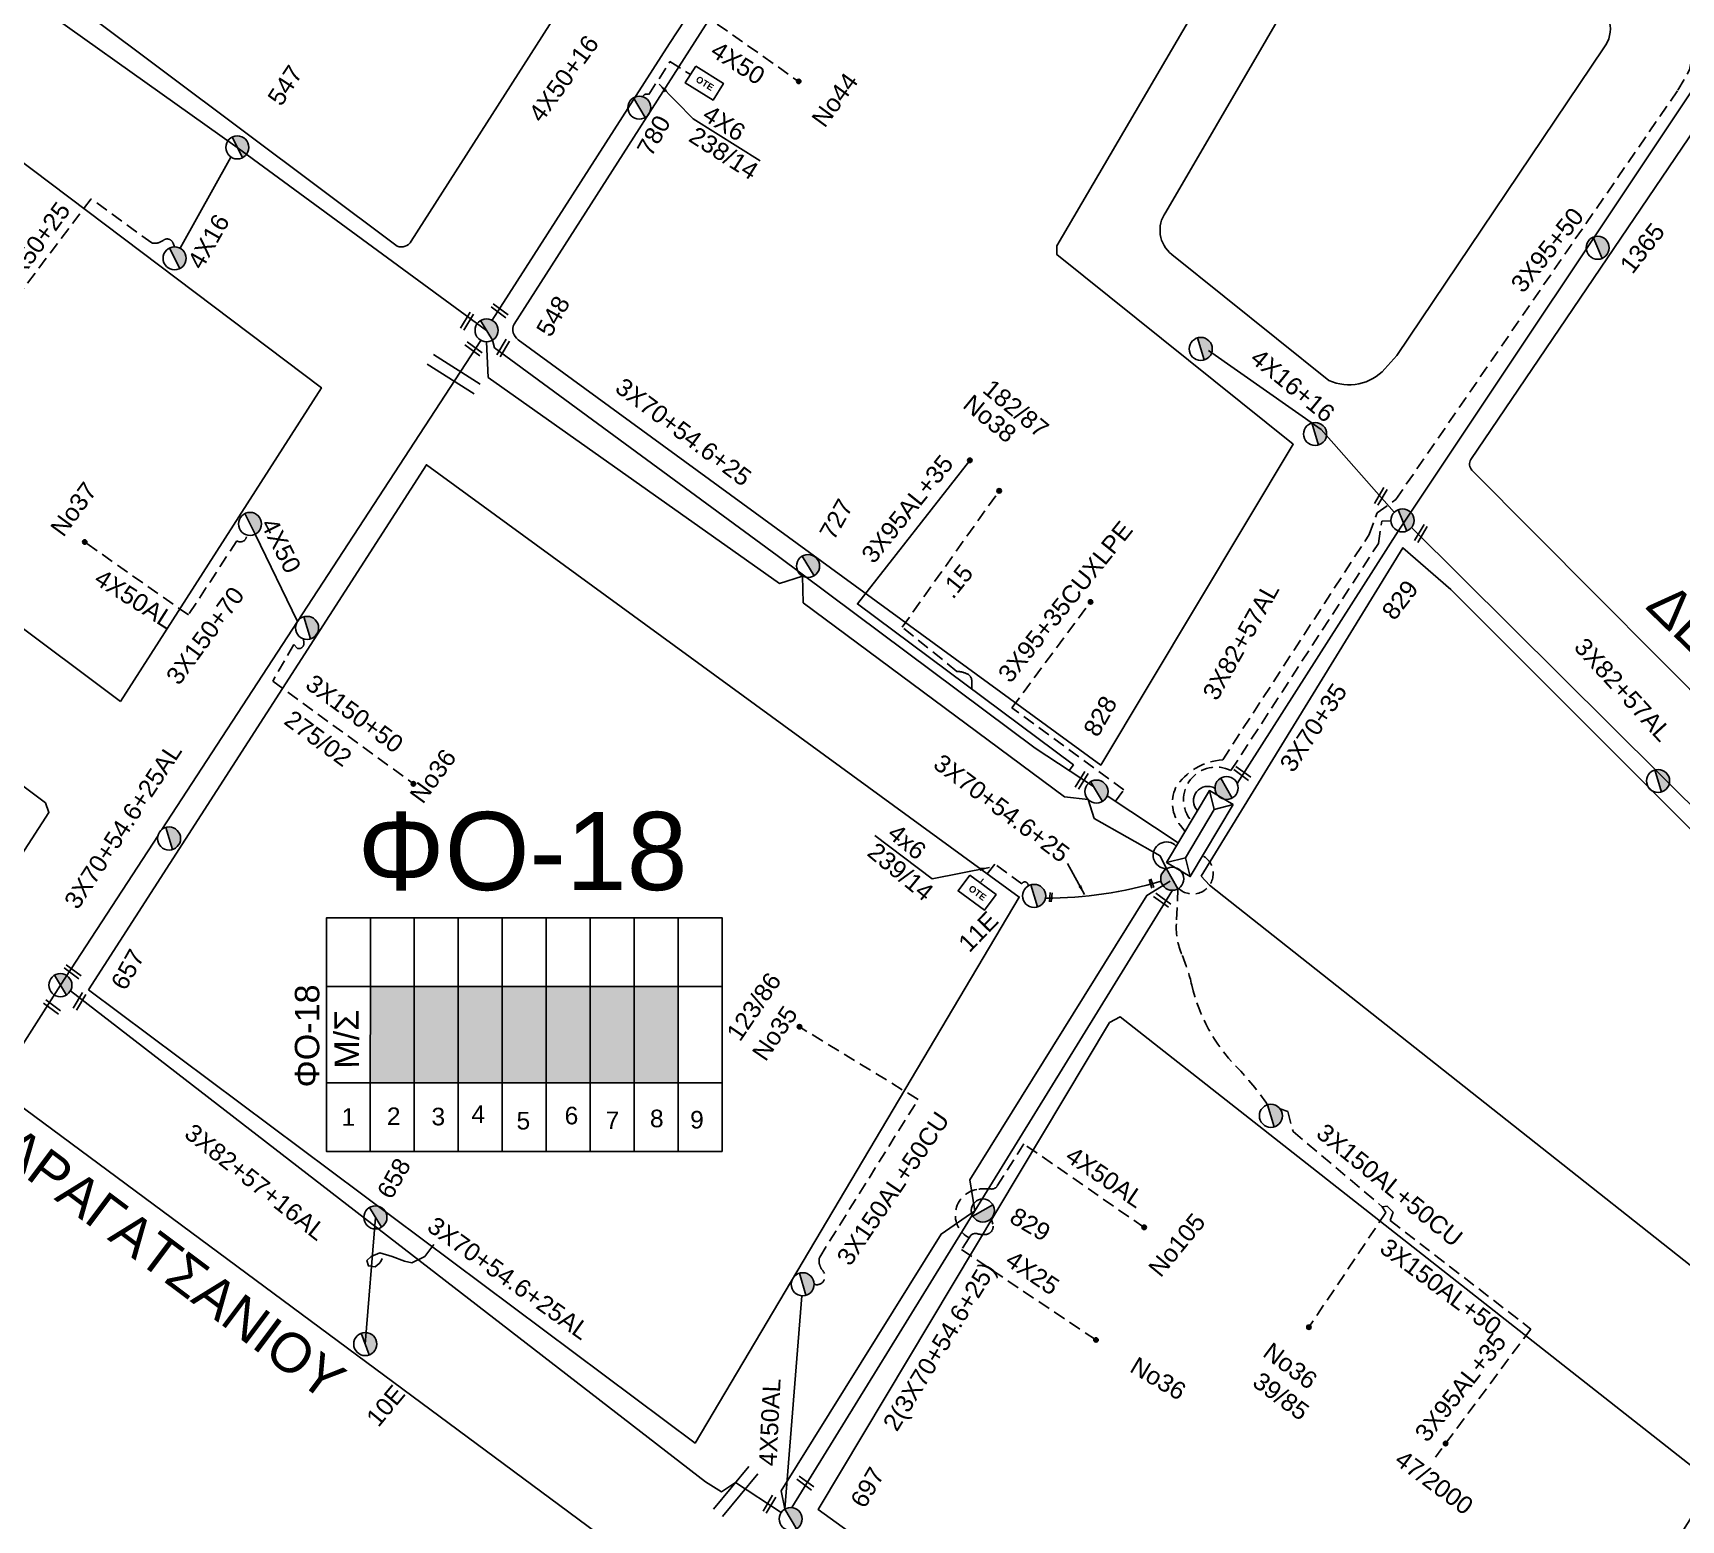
# Model space of a CAD drawing. Header units: millimetres. Extents: x 2999 to 5218, y 1863 to 2903.
# Drawn here: x 4372.3 to 4541, y 1966.3 to 2118.5 of the extents above; entities that cross this region are included whole.
import ezdxf
from ezdxf.enums import TextEntityAlignment as Align

# ---------------------------------------------------------------- set-up
doc = ezdxf.new("R2010")
doc.units = ezdxf.units.MM
doc.header["$LTSCALE"] = 0.5
doc.linetypes.add('DASHED', pattern=[19.05, 12.7, -6.35])
for name, color, linetype in [('Pillar OTE', 7, 'Continuous'), ('Άγνωστα', 7, 'Continuous'), ('Ασφαλειοκιβώτια Χ.Τ 9 αναχωρήσεων', 7, 'Continuous'), ('Γυμνά εναέρια ΧΤ (3Φ)   4x50AL', 7, 'Continuous'), ('Εναέρια παροχή ΧΤ 4x16', 7, 'SYN_LINE'), ('Επιγραφές - Σχήματα', 7, 'Continuous'), ('Καλώδια ΧΤ   3x150+70AL', 7, 'DASHED'), ('Καλώδια ΧΤ   3x150AL+50CU', 7, 'DASHED'), ('Καλώδια ΧΤ   3x95+35 CU', 7, 'DASHED'), ('Μηχανική τομή', 7, 'Continuous'), ('Στύλος ΦΜ', 7, 'Continuous'), ('Στύλος ΦΜ @ 1', 7, 'Continuous'), ('Συνδέσεις', 7, 'Continuous'), ('Συνεστραμμένα ΧΤ   3x70+54.6+25 AL', 7, 'SYN_LINE'), ('Τομή', 7, 'Continuous'), ('Υποσταθμός εναέριος 2 στύλων', 7, 'Continuous'), ('Υποσταθμός πόλεως', 7, 'Continuous'), ('Υπόβαθρο ΔΕΗ', 7, 'Continuous'), ('Υπόγεια Καλώδια Δικτύου ΧΤ   .15', 7, 'DASHED'), ('Υπόγεια καλώδια Παροχών ΧΤ   4x25', 7, 'DASHED'), ('Υπόγεια καλώδια Παροχών ΧΤ   4x6', 7, 'DASHED')]:
    doc.layers.add(name, color=color, linetype=linetype)
doc.styles.add('arial', font='ARIAL.TTF')
doc.styles.get("Standard").update_dxf_attribs({"font": 'ARIAL.TTF'})
doc.linetypes.add('SYN_LINE', pattern='A,0.5,-0.0001,["/\\/\\/\\/",Standard,S=0.1,R=0,X=0,Y=-0.05],-0.25', length=0.7501)
doc.dimstyles.new('ISO-25', dxfattribs={"dimtxt": 2.5, "dimasz": 2.5, "dimexe": 1.25, "dimexo": 0.625, "dimtad": 1, "dimtxsty": 'Standard', "dimcen": 2.5, "dimadec": 0, "dimazin": 0, "dimtfac": 1, "dimtmove": 0, "dimatfit": 3, "dimfxl": 1, "dimarcsym": 0})

# ---------------------------------------------------------------- blocks, each defined once
blk = doc.blocks.new('ΑΣΦΑΛΕΙΟΚΙΒΩΤΙΟ ΥΠΟΣΤΑΘΜΟΥ 9 ΑΝΑΧΩΡΗΣΕΩΝ')
at = {"layer": 'Ασφαλειοκιβώτια Χ.Τ 9 αναχωρήσεων', "ltscale": 40}
for p, q in [((-23.8, 40.36), (24.02, 40.36)), ((-9.72, 40.36), (-9.72, -40.64)), ((9.94, 40.36), (9.94, -40.64)), ((-23.8, 31.36), (24.02, 31.36)), ((-23.8, 22.36), (24.02, 22.36)), ((-23.8, 13.36), (24.02, 13.36)), ((-23.8, 4.36), (24.02, 4.36)), ((-23.8, -4.64), (24.02, -4.64)), ((-23.8, -13.64), (24.02, -13.64)), ((-23.8, -22.64), (24.02, -22.64)), ((-23.8, -31.64), (24.02, -31.64))]:
    blk.add_line(p, q, dxfattribs=at)
at = {"layer": 'Ασφαλειοκιβώτια Χ.Τ 9 αναχωρήσεων'}
blk.add_lwpolyline([(-23.8, -40.64), (24.02, -40.64), (24.02, 40.36), (-23.8, 40.36)], close=True, dxfattribs=at)
for s, p in [('1', (-18.54, 37.25)), ('2', (-18.39, 27.98)), ('3', (-18.45, 18.85)), ('4', (-17.96, 10.67)), ('5', (-19.3, 1.44)), ('6', (-18.25, -8.4)), ('7', (-19.23, -16.79)), ('8', (-18.84, -25.86)), ('9', (-19.09, -34.08))]:
    blk.add_text(s, height=3.6, rotation=270, dxfattribs=at).set_placement(p)
at = {"layer": 'Ασφαλειοκιβώτια Χ.Τ 9 αναχωρήσεων', "ltscale": 40}
for tag, height, p in [('ΟΝΟΜΑ', 5, (-0.16, 44.31)), ('ΚΕΙΜΕΝΟ 1', 2, (17.06, 35.59)), ('ΚΕΙΜΕΝΟ 2', 2, (17.06, 26.88)), ('ΚΕΙΜΕΝΟ 3', 2, (17.06, 17.69)), ('ΚΕΙΜΕΝΟ 4', 2, (17.06, 8.71)), ('ΚΕΙΜΕΝΟ 5', 2, (17.06, -0.13)), ('ΚΕΙΜΕΝΟ 6', 2, (17.06, -9.05)), ('ΚΕΙΜΕΝΟ 7', 2, (17.06, -18.13)), ('ΚΕΙΜΕΝΟ 8', 2, (17.06, -26.85)), ('ΚΕΙΜΕΝΟ 9', 2, (17.06, -35.99)), ('ΣΧ', 2, (-0.1, -42.64))]:
    blk.add_attdef(tag, text='', height=height, dxfattribs=at).set_placement(p, align=Align.MIDDLE_CENTER)
blk = doc.blocks.new('ΜΗΧΑΝΙΚΗ ΤΟΜΗ')
at = {"layer": 'Μηχανική τομή', "ltscale": 40}
for p, q in [((-1.89, 0.78), (1.89, 0.78)), ((1.89, 0), (-1.89, 0))]:
    blk.add_line(p, q, dxfattribs=at)
blk = doc.blocks.new('ΤΟΜΗ')
at = {"layer": 'Τομή', "ltscale": 40}
for p, q in [((-5.68, 0), (5.68, 0)), ((5.68, -2.33), (-5.68, -2.33))]:
    blk.add_line(p, q, dxfattribs=at)
blk = doc.blocks.new('ΥΠΑΡΧΩΝ ΤΣΙΜΕΝΤΕΝΙΟΣ ΣΤΥΛΟΣ')
at = {"layer": 'Στύλος ΦΜ'}
blk.add_hatch(color=7, dxfattribs=at).paths.add_polyline_path([(-1.29, -2.28, 0.574793), (2.62, 0, 0.268822), (1.3, 2.27)])
at = {"layer": 'Στύλος ΦΜ', "color": 7}
blk.add_line((-1.29, -2.28), (1.3, 2.27), dxfattribs=at)
blk.add_circle((0, 0), 2.62, dxfattribs=at)
at = {"layer": 'Στύλος ΦΜ', "flags": 4}
for tag, p in [('ΑΡΙΘΜΟΣ', (-4.68, 8.05)), ('ΤΥΠΟΣ', (-4.91, 3.03))]:
    blk.add_attdef(tag, p, '', height=4, dxfattribs=at)
blk = doc.blocks.new('ΥΠΟΣΤΑΘΜΟΣ ΕΝΑΕΡΙΟΣ ΕΠΙ 2 ΣΤΥΛΩΝ')
at = {"layer": 'Υποσταθμός εναέριος 2 στύλων', "linetype": 'Continuous'}
for points in [[(-11.97, -2.11, 0.574793), (-8.45, -0.07, 0.268822), (-9.64, 1.98)], [(9.68, -2.15, 0.574793), (13.19, -0.1, 0.268822), (12.01, 1.95)]]:
    blk.add_hatch(color=256, dxfattribs=at).paths.add_polyline_path(points)
for p, q in [((-11.97, -2.11), (-9.64, 1.98)), ((9.68, -2.15), (12.01, 1.95))]:
    blk.add_line(p, q, dxfattribs=at)
for centre in [(-10.81, -0.07), (10.84, -0.1)]:
    blk.add_circle(centre, 2.36, dxfattribs=at)
at = {"layer": 'Υποσταθμός πόλεως', "linetype": 'Continuous', "ltscale": 40}
blk.add_lwpolyline([(-8.57, 2.82), (8.57, 2.82), (8.57, -2.82), (-8.57, -2.82)], close=True, dxfattribs=at)
for points in [[(-5.75, 0), (-8.57, 2.82)], [(-8.57, -2.82), (-5.75, 0)], [(-5.75, 0), (5.75, 0)], [(5.75, 0), (8.57, 2.82)], [(8.57, -2.82), (5.75, 0)]]:
    blk.add_lwpolyline(points, dxfattribs=at)
at = {"layer": 'Υποσταθμός εναέριος 2 στύλων', "ltscale": 40, "flags": 1}
for tag, p in [('ΜΕΤΑΣΧΗΜΑΤΙΣΜΟΣ', (14.09, 2.51)), ('ΙΣΧΥΣ', (14.07, -0.28)), ('ΑΡΙΘΜΟΣ', (14.19, -3))]:
    blk.add_attdef(tag, p, '', height=1.8, dxfattribs=at)
blk = doc.blocks.new('_ΣΥΝΔΕΣΗ')
at = {"layer": 'Συνδέσεις', "linetype": 'SYN_LINE', "ltscale": 40}
blk.add_hatch(color=256, dxfattribs=at).paths.add_polyline_path([(0.5, -0.01, 1), (-0.5, -0.01, 1)])
at = {"layer": 'Συνδέσεις'}
blk.add_circle((0, -0.01), 0.5, dxfattribs=at)
blk = doc.blocks.new('PILLAR ΟΤΕ')
at = {"layer": 'Pillar OTE', "ltscale": 40}
blk.add_lwpolyline([(-3.31, 2.02), (3.39, 2.02), (3.39, -1.99), (-3.31, -1.99)], close=True, dxfattribs=at)
at = {"layer": 'Pillar OTE', "insert": (-1.81, 0.71), "char_height": 1.3575, "width": 109.961, "attachment_point": 1}
blk.add_mtext('{\\fArial|b1|i0|c161|p34;OTE}', dxfattribs=at)

msp = doc.modelspace()

# ---------------------------------------------------------------- hatches: boundary and pattern name
at = {"layer": 'Ασφαλειοκιβώτια Χ.Τ 9 αναχωρήσεων', "ltscale": 40}
for color, points in [(5, [(4406.85, 2020.9), (4406.84, 2011.08), (4411.34, 2011.07), (4411.35, 2020.9)]), (133, [(4411.35, 2020.9), (4411.34, 2011.07), (4415.84, 2011.07), (4415.85, 2020.9)]), (85, [(4415.85, 2020.9), (4415.84, 2011.07), (4420.34, 2011.07), (4420.35, 2020.9)]), (173, [(4420.35, 2020.9), (4420.34, 2011.07), (4424.84, 2011.07), (4424.85, 2020.9)]), (30, [(4424.85, 2020.9), (4424.84, 2011.07), (4429.34, 2011.07), (4429.35, 2020.9)]), (6, [(4429.35, 2020.9), (4429.34, 2011.07), (4433.84, 2011.07), (4433.85, 2020.9)]), (151, [(4433.85, 2020.9), (4433.84, 2011.07), (4438.34, 2011.07), (4438.35, 2020.9)])]:
    msp.add_hatch(color=color, dxfattribs=at).paths.add_polyline_path(points)

# ---------------------------------------------------------------- linework, layer by layer
at = {"layer": 'Άγνωστα', "color": 151, "linetype": 'DASHED', "ltscale": 0.2}
msp.add_lwpolyline([(4446.49, 2129.29), (4440.79, 2120.52), (4450.67, 2113.54)], dxfattribs=at)
at = {"layer": 'Άγνωστα', "color": 85, "linetype": 'DASHED', "ltscale": 0.2}
msp.add_lwpolyline([(4490.21, 2036.78), (4489.73, 2037.38, -0.28119), (4489.25, 2041.25, -0.239008), (4494.06, 2044.11), (4509.05, 2067.17), (4509.87, 2069.38), (4511.77, 2070.75), (4540.63, 2112.64), (4541.84, 2114.73), (4541.96, 2115.42, -0.509024), (4543.73, 2116.27, -3.958095)], format="xyb", dxfattribs=at)
at = {"layer": 'Άγνωστα', "color": 133, "ltscale": 40}
for points in [[(4495.55, 2041.68), (4512, 2067.53), (4543.83, 2115.23)], [(4511.62, 2069.45), (4504.13, 2077.93), (4492.61, 2086.01)]]:
    msp.add_lwpolyline(points, dxfattribs=at)
at = {"layer": 'Άγνωστα', "color": 6, "linetype": 'DASHED', "ltscale": 0.2}
msp.add_lwpolyline([(4386.81, 2096.62), (4386.67, 2096.99, 0.50896), (4385.64, 2097.28, -0.227332), (4384.5, 2097.01), (4378.28, 2101.53), (4371.03, 2091.91)], format="xyb", dxfattribs=at)
at = {"layer": 'Άγνωστα', "color": 5, "ltscale": 40}
msp.add_lwpolyline([(4478.35, 2043.03), (4478.78, 2043.59), (4456.68, 2060.07), (4468.19, 2074.76)], dxfattribs=at)
at = {"layer": 'Άγνωστα', "color": 173, "linetype": 'DASHED', "ltscale": 0.2}
msp.add_lwpolyline([(4490.85, 2037.86, -0.815129), (4494.91, 2043.02), (4510, 2066.25), (4510.34, 2068.55), (4511.28, 2068.58)], format="xyb", dxfattribs=at)
at = {"layer": 'Άγνωστα', "color": 173, "ltscale": 40}
msp.add_lwpolyline([(4513.39, 2067.9), (4559.35, 2022.22), (4582.6, 1998.76)], dxfattribs=at)
at = {"layer": 'Άγνωστα', "color": 1, "linetype": 'DASHED', "ltscale": 0.2}
msp.add_lwpolyline([(4393.19, 2066.52), (4388.24, 2058.94)], dxfattribs=at)
at = {"layer": 'Άγνωστα', "color": 1, "ltscale": 40}
for points in [[(4399.4, 2058.26), (4395.05, 2067.2)], [(4376.17, 2020.47), (4441.16, 1970.23), (4442.77, 1969.21), (4444.22, 1970.14), (4448.88, 1967.07)]]:
    msp.add_lwpolyline(points, dxfattribs=at)
at = {"layer": 'Άγνωστα', "color": 1, "linetype": 'DASHED', "ltscale": 0.2}
msp.add_lwpolyline([(4400.01, 2056.5), (4400.05, 2056.07, -0.524663), (4399.39, 2055.51), (4399.03, 2055.9), (4396.86, 2052.17), (4411.26, 2041.66)], format="xyb", dxfattribs=at)
at = {"layer": 'Άγνωστα', "color": 151, "ltscale": 40}
msp.add_lwpolyline([(4489.51, 2035.61), (4482.24, 2040.44)], dxfattribs=at)
at = {"layer": 'Άγνωστα', "color": 6, "ltscale": 40}
msp.add_lwpolyline([(4487.65, 2034.29), (4488.32, 2032.97)], dxfattribs=at)
at = {"layer": 'Άγνωστα', "color": 30, "linetype": 'DASHED', "ltscale": 0.2}
for points in [[(4510.39, 1998.37), (4510.76, 1997.78), (4502.88, 1986.04)], [(4525.59, 1985.86), (4515.84, 1972.76)]]:
    msp.add_lwpolyline(points, dxfattribs=at)
at = {"layer": 'Άγνωστα', "color": 1, "linetype": 'DASHED', "ltscale": 0.2}
msp.add_arc((4393.54, 2067.07), 0.651, 237.7182, 6.0631, dxfattribs=at)
at = {"layer": 'Γυμνά εναέρια ΧΤ (3Φ)   4x50AL', "color": 1, "linetype": 'DASHED', "ltscale": 0.2}
msp.add_lwpolyline([(4388.24, 2058.94), (4377.63, 2066.4)], dxfattribs=at)
at = {"layer": 'Γυμνά εναέρια ΧΤ (3Φ)   4x50AL', "color": 30, "linetype": 'DASHED', "ltscale": 0.2}
msp.add_lwpolyline([(4486.02, 1996.26), (4473.72, 2004.8), (4470.99, 2000.49, -0.285302), (4470.37, 2000.19, 0.069446), (4468.9, 2000.14, 0.717921), (4468.13, 1995.18, 4.394999)], format="xyb", dxfattribs=at)
at = {"layer": 'Γυμνά εναέρια ΧΤ (3Φ)   4x50AL', "color": 5, "ltscale": 40}
msp.add_lwpolyline([(4449.27, 1967.44), (4451, 1989.27)], dxfattribs=at)
at = {"layer": 'Εναέρια παροχή ΧΤ 4x16', "color": 6, "ltscale": 20}
msp.add_lwpolyline([(4392.59, 2105.8), (4387.39, 2096.47)], dxfattribs=at)
at = {"layer": 'Επιγραφές - Σχήματα', "ltscale": 0.2}
msp.add_lwpolyline([(4413.35, 1994.51), (4412.42, 1993.27), (4411.11, 1992.65), (4410.36, 1992.81), (4409.09, 1993.29), (4407.81, 1993.64), (4406.93, 1993.28), (4406.5, 1992.88), (4406.66, 1992.32), (4407.36, 1992.22), (4407.77, 1992.55), (4407.92, 1992.78), (4408.05, 1993.09)], dxfattribs=at)
at = {"layer": 'Επιγραφές - Σχήματα', "color": 133, "ltscale": 0.2}
msp.add_arc((4492.53, 2039.94), 1.46, 59.0429, 224.3692, dxfattribs=at)
at = {"layer": 'Επιγραφές - Σχήματα', "color": 30, "ltscale": 0.2}
msp.add_arc((4488.32, 2034.34), 1.37, 43.7115, 269.9019, dxfattribs=at)
at = {"layer": 'Επιγραφές - Σχήματα', "color": 5, "linetype": 'DASHED', "ltscale": 0.2}
msp.add_arc((4490.99, 2032.48), 2.1, 226.5884, 60.7617, dxfattribs=at)
at = {"layer": 'Καλώδια ΧΤ   3x150+70AL', "color": 5, "ltscale": 40}
msp.add_lwpolyline([(4419.32, 2089.1), (4437.47, 2117.41), (4446.26, 2130.98)], dxfattribs=at)
at = {"layer": 'Καλώδια ΧΤ   3x150AL+50CU', "color": 30, "ltscale": 0.2}
msp.add_lwpolyline([(4489.48, 2030.92), (4489.32, 2027.33, 0.112064), (4489.89, 2024.16, -0.042762), (4490.9, 2021.06, 0.13712), (4495.48, 2012.69, -0.044062), (4498.66, 2008.81, 0.765532)], format="xyb", dxfattribs=at)
at = {"layer": 'Καλώδια ΧΤ   3x150AL+50CU', "color": 5, "ltscale": 0.2}
msp.add_lwpolyline([(4452.27, 1990.44, 0.75246), (4453.19, 1991.77, -0.090023), (4452.83, 1992.4, -0.168961), (4452.83, 1993.23), (4462.9, 2009.36), (4450.76, 2016.79)], format="xyb", dxfattribs=at)
at = {"layer": 'Καλώδια ΧΤ   3x150AL+50CU', "color": 30, "ltscale": 0.2}
for points in [[(4499.94, 2008.38), (4500.73, 2008.12), (4501.26, 2006.06), (4510.39, 1998.37)], [(4510.39, 1998.37), (4510.88, 1998.42), (4511.5, 1997.81), (4511.21, 1996.95), (4525.59, 1985.86)]]:
    msp.add_lwpolyline(points, dxfattribs=at)
at = {"layer": 'Καλώδια ΧΤ   3x95+35 CU', "color": 5, "ltscale": 0.2}
msp.add_lwpolyline([(4483.1, 2039.87), (4483.94, 2041.03), (4472.5, 2049.45), (4480.54, 2060.27)], dxfattribs=at)
at = {"layer": 'Συνεστραμμένα ΧΤ   3x70+54.6+25 AL', "color": 1, "ltscale": 10}
msp.add_line((4407.37, 1997.28), (4406.33, 1984.32), dxfattribs=at)
at = {"layer": 'Συνεστραμμένα ΧΤ   3x70+54.6+25 AL', "color": 6, "linetype": 'SYN_LINE', "ltscale": 20}
msp.add_lwpolyline([(4342.48, 2144.2), (4366.62, 2125.7), (4393.24, 2106.79), (4418.74, 2088.07)], dxfattribs=at)
at = {"layer": 'Συνεστραμμένα ΧΤ   3x70+54.6+25 AL', "color": 1, "ltscale": 20}
for points in [[(4385.53, 2036.98), (4399.39, 2058.26), (4418.16, 2087.04)], [(4354.52, 1988.72), (4375.14, 2021.05), (4385.13, 2036.37)]]:
    msp.add_lwpolyline(points, dxfattribs=at)
at = {"layer": 'Συνεστραμμένα ΧΤ   3x70+54.6+25 AL', "color": 6, "ltscale": 20}
msp.add_lwpolyline([(4418.75, 2086.89), (4418.9, 2083.26), (4448.72, 2062.17), (4451.07, 2062.92), (4451.14, 2060.19), (4477.89, 2040.34)], dxfattribs=at)
at = {"layer": 'Συνεστραμμένα ΧΤ   3x70+54.6+25 AL', "color": 5, "ltscale": 20}
msp.add_lwpolyline([(4480.85, 2041.37), (4474.89, 2045.32), (4448.49, 2065.01), (4419.56, 2086.29), (4419.35, 2087.06)], dxfattribs=at)
at = {"layer": 'Συνεστραμμένα ΧΤ   3x70+54.6+25 AL', "color": 6, "ltscale": 40}
for points in [[(4477.89, 2040.34), (4480.29, 2040.06), (4480.91, 2038.11)], [(4480.91, 2038.11), (4487.65, 2034.29)]]:
    msp.add_lwpolyline(points, dxfattribs=at)
at = {"layer": 'Συνεστραμμένα ΧΤ   3x70+54.6+25 AL', "color": 151, "linetype": 'SYN_LINE', "ltscale": 20}
msp.add_lwpolyline([(4449.27, 1967.44), (4448.89, 1969.29), (4465.26, 1995.57), (4468.71, 1997.95), (4468.2, 2001.12), (4486.29, 2030.23), (4488.68, 2031.7)], dxfattribs=at)
at = {"layer": 'Συνεστραμμένα ΧΤ   3x70+54.6+25 AL', "color": 30, "ltscale": 20}
msp.add_lwpolyline([(4488.92, 2030.77), (4468.71, 1997.95), (4449.98, 1967.59)], dxfattribs=at)
at = {"layer": 'Συνεστραμμένα ΧΤ   3x70+54.6+25 AL', "linetype": 'SYN_LINE', "ltscale": 20}
msp.add_arc((4476.03, 2070.51), 40.55, 269.846, 286.8073, dxfattribs=at)
at = {"layer": 'Υπόβαθρο ΔΕΗ'}
for points in [[(4377.96, 2120.39), (4403.3, 2154.2), (4433.47, 2132.35), (4411.04, 2097.18, -0.355816), (4409.58, 2096.69), (4377.96, 2120.39)], [(4493.37, 2151.36), (4504.27, 2143.14), (4477.1, 2096.73), (4477.1, 2095.83), (4501.28, 2076.41), (4481.58, 2043.57), (4421.97, 2087.11, -0.355139), (4421.55, 2088.7), (4447.94, 2129.94), (4493.37, 2151.36)], [(4513.58, 2136.35), (4531.44, 2123.01, -0.178774), (4533.65, 2119.62, -0.222062), (4533.07, 2117), (4511.88, 2085.48), (4510.66, 2084.12, -0.329443), (4504.93, 2082.95), (4488.85, 2095.83, -0.396218), (4488.23, 2100.17), (4508.83, 2135.54, -0.4668), (4513.58, 2136.35, -92.152273)], [(4519.46, 2074.84), (4545.28, 2112.95), (4576.54, 2089.89), (4602.7, 2070.08), (4605.66, 2068.06), (4584.88, 2008.17), (4583.18, 2009.77), (4519.57, 2073.76, -0.353395), (4519.46, 2074.84, -0.011622)]]:
    msp.add_lwpolyline(points, format="xyb", dxfattribs=at)
for points in [[(4439.87, 2109.71), (4446.74, 2105.42)], [(4381.28, 2050.1), (4346.03, 2076.48), (4368.6, 2107.27), (4401.85, 2082.19), (4381.28, 2050.1)], [(4378.02, 2020.59), (4412.59, 2074.31), (4473.25, 2030.06), (4440.07, 1974.18), (4378.02, 2020.59)], [(4352.08, 2004.92), (4373.97, 2038.74), (4373.62, 2039.7), (4338.2, 2066.19), (4313.49, 2033.23), (4352.08, 2004.92)], [(4491.85, 2032.21), (4512.5, 2065.82), (4517.39, 2061.54), (4567.05, 2011.83), (4581, 1997.49), (4571.53, 1969.07), (4547.76, 1987.75), (4492.71, 2031.28), (4491.85, 2032.21)], [(4464.35, 2031.95), (4458.48, 2036.36)], [(4513.96, 1922.92), (4514.75, 1923.46), (4544.15, 1969.94), (4543.05, 1971.04), (4483.58, 2017.8), (4482.49, 2017.22), (4452.66, 1967.4), (4502.23, 1931.61), (4513.96, 1922.92)], [(4410.35, 1926.07), (4348.29, 1973.88), (4370.54, 2009.06), (4432.81, 1962.91), (4410.35, 1926.07)]]:
    msp.add_lwpolyline(points, dxfattribs=at)
at = {"layer": 'Υπόγεια Καλώδια Δικτύου ΧΤ   .15', "color": 5, "ltscale": 0.2}
msp.add_lwpolyline([(4468.38, 2051.35), (4468.39, 2052.16, 0.290715), (4467.94, 2052.9, 0.10239), (4466.87, 2053.17), (4461.27, 2057.69), (4471.19, 2071.65)], format="xyb", dxfattribs=at)
at = {"layer": 'Υπόγεια καλώδια Παροχών ΧΤ   4x25', "color": 30, "linetype": 'DASHED', "ltscale": 0.2}
msp.add_lwpolyline([(4470.37, 1997.17), (4470.54, 1996.6, -0.470317), (4469.81, 1995.53, -0.094429), (4468.97, 1995.61, 0.395174), (4468.13, 1995.18), (4467.34, 1993.99), (4481.09, 1984.74)], format="xyb", dxfattribs=at)
at = {"layer": 'Υπόγεια καλώδια Παροχών ΧΤ   4x6', "color": 5, "linetype": 'DASHED', "ltscale": 0.2}
msp.add_lwpolyline([(4434.72, 2111.98, -0.393907), (4435.36, 2112.22), (4437.51, 2115.58), (4439.6, 2114.24)], format="xyb", dxfattribs=at)
at = {"layer": 'Υπόγεια καλώδια Παροχών ΧΤ   4x6', "color": 7, "linetype": 'DASHED', "ltscale": 0.2}
msp.add_lwpolyline([(4474.13, 2031.19, 0.965143), (4473.51, 2031.42), (4470.75, 2033.43), (4469.32, 2031.61)], format="xyb", dxfattribs=at)

# ---------------------------------------------------------------- block references
at = {"layer": 'Pillar OTE'}
for p, xscale, yscale, zscale, rotation in [((4441.01, 2113.37), 0.5, 0.5, 0.5, 328.1297985673163), ((4468.91, 2030.52), 0.4999999999999999, 0.4999999999999999, 0.4999999999999999, 323.5511896653204)]:
    msp.add_blockref('PILLAR ΟΤΕ', p, dxfattribs=dict(at, xscale=xscale, yscale=yscale, zscale=zscale, rotation=rotation))
at = {"layer": 'Ασφαλειοκιβώτια Χ.Τ 9 αναχωρήσεων', "color": 5, "ltscale": 40, "xscale": 0.5000000000000003, "yscale": 0.5000000000000003, "zscale": 0.5000000000000003, "rotation": 89.99677592247265}
msp.add_blockref('ΑΣΦΑΛΕΙΟΚΙΒΩΤΙΟ ΥΠΟΣΤΑΘΜΟΥ 9 ΑΝΑΧΩΡΗΣΕΩΝ', (4422.53, 2015.93), dxfattribs=at).add_auto_attribs({'ΟΝΟΜΑ': 'ΦΟ-18'})
at = {"layer": 'Μηχανική τομή'}
for p, xscale, yscale, zscale, rotation in [((4416.9, 2088.91), 0.4999999999999994, 0.4999999999999994, 0.4999999999999994, 58.8348111286886), ((4419.96, 2089.9), 0.4999999999999994, 0.4999999999999994, 0.4999999999999994, 323.4536695641671), ((4417.29, 2086.02), 0.4999999999999994, 0.4999999999999994, 0.4999999999999994, 323.4536695641671), ((4420.61, 2086.16), 0.4999999999999994, 0.4999999999999994, 0.4999999999999994, 58.8348111286886), ((4510.41, 2070.97), 0.4999999999999994, 0.4999999999999994, 0.4999999999999994, 58.8348111286886), ((4514.51, 2067.18), 0.4999999999999994, 0.4999999999999994, 0.4999999999999994, 58.8348111286886), ((4479.8, 2041.92), 0.4999999999999994, 0.4999999999999994, 0.4999999999999994, 58.8348111286886), ((4495.95, 2042.57), 0.4999999999999995, 0.4999999999999995, 0.4999999999999995, 323.5804355050505), ((4476.37, 2030.06), 0.2500000000001928, 0.2500000000001928, 0.2500000000001928, 265.2537588485426), ((4486.68, 2031.42), 0.2500000000001927, 0.2500000000001927, 0.2500000000001927, 288.1749491784128), ((4487.75, 2029.58), 0.4999999999999995, 0.4999999999999995, 0.4999999999999995, 323.5804355050505), ((4376.27, 2022.26), 0.4999999999999994, 0.4999999999999994, 0.4999999999999994, 323.4536695641671), ((4377.26, 2019.3), 0.4999999999999994, 0.4999999999999994, 0.4999999999999994, 58.8348111286886), ((4374.17, 2018.66), 0.4999999999999994, 0.4999999999999994, 0.4999999999999994, 323.4536695641671), ((4451.24, 1969.94), 0.4999999999999995, 0.4999999999999995, 0.4999999999999995, 323.5804355050505), ((4447.85, 1967.83), 0.4999999999999994, 0.4999999999999994, 0.4999999999999994, 58.8348111286886)]:
    msp.add_blockref('ΜΗΧΑΝΙΚΗ ΤΟΜΗ', p, dxfattribs=dict(at, xscale=xscale, yscale=yscale, zscale=zscale, rotation=rotation))
at = {"layer": 'Στύλος ΦΜ @ 1', "ltscale": 40}
ref = msp.add_blockref('ΥΠΑΡΧΩΝ ΤΣΙΜΕΝΤΕΝΙΟΣ ΣΤΥΛΟΣ', (4393.24, 2106.79), dxfattribs=dict(at, xscale=0.4499999999998184, yscale=0.4499999999998184, zscale=0.4499999999998184, rotation=56.80099436645325))
ref.add_attrib('ΤΥΠΟΣ', '547', (4397.73, 2110.9), dxfattribs={"layer": 'Στύλος ΦΜ', "height": 1.8, "rotation": 56.801, "flags": 4})
ref = msp.add_blockref('ΥΠΑΡΧΩΝ ΤΣΙΜΕΝΤΕΝΙΟΣ ΣΤΥΛΟΣ', (4434.37, 2110.86), dxfattribs=dict(at, xscale=0.4499999999998183, yscale=0.4499999999998183, zscale=0.4499999999998183, rotation=60.68122832839109))
ref.add_attrib('ΤΥΠΟΣ', '780', (4435.6, 2105.74), dxfattribs={"layer": 'Στύλος ΦΜ', "height": 1.8, "rotation": 60.6812, "flags": 4})
ref = msp.add_blockref('ΥΠΑΡΧΩΝ ΤΣΙΜΕΝΤΕΝΙΟΣ ΣΤΥΛΟΣ', (4532.43, 2096.52), dxfattribs=dict(at, xscale=0.4499999999998183, yscale=0.4499999999998183, zscale=0.4499999999998183, rotation=52.27567312730184))
ref.add_attrib('ΤΥΠΟΣ', '1365', (4535.99, 2093.73), dxfattribs={"layer": 'Στύλος ΦΜ', "height": 1.8, "rotation": 52.2757, "flags": 4})
for p, xscale, yscale, zscale, rotation in [((4386.82, 2095.44), 0.4499999999998184, 0.4499999999998184, 0.4499999999998184, 56.80099436645325), ((4491.82, 2086.17), 0.4499999999998183, 0.4499999999998183, 0.4499999999998183, 46.02343482471476), ((4503.52, 2077.46), 0.4499999999998183, 0.4499999999998183, 0.4499999999998183, 46.02343482471476), ((4394.54, 2068.26), 0.4499999999998184, 0.4499999999998184, 0.4499999999998184, 56.80099436645325), ((4400.38, 2057.62), 0.4499999999998183, 0.4499999999998183, 0.4499999999998183, 46.02343482471476), ((4538.61, 2041.95), 0.4499999999998183, 0.4499999999998183, 0.4499999999998183, 46.02343482471476), ((4386.26, 2036.06), 0.4499999999998183, 0.4499999999998183, 0.4499999999998183, 46.02343482471476), ((4498.99, 2007.68), 0.4499999999998183, 0.4499999999998183, 0.4499999999998183, 46.02343482471476), ((4451.09, 1990.44), 0.4499999999998183, 0.4499999999998183, 0.4499999999998183, 46.02343482471476)]:
    msp.add_blockref('ΥΠΑΡΧΩΝ ΤΣΙΜΕΝΤΕΝΙΟΣ ΣΤΥΛΟΣ', p, dxfattribs=dict(at, xscale=xscale, yscale=yscale, zscale=zscale, rotation=rotation))
ref = msp.add_blockref('ΥΠΑΡΧΩΝ ΤΣΙΜΕΝΤΕΝΙΟΣ ΣΤΥΛΟΣ', (4418.74, 2088.07), dxfattribs=dict(at, xscale=0.4499999999998183, yscale=0.4499999999998183, zscale=0.4499999999998183, rotation=60.68122832839109))
ref.add_attrib('ΤΥΠΟΣ', '548', (4425.3, 2087.26), dxfattribs={"layer": 'Στύλος ΦΜ', "height": 1.8, "rotation": 60.6812, "flags": 4})
ref = msp.add_blockref('ΥΠΑΡΧΩΝ ΤΣΙΜΕΝΤΕΝΙΟΣ ΣΤΥΛΟΣ', (4451.64, 2063.95), dxfattribs=dict(at, xscale=0.4499999999998183, yscale=0.4499999999998183, zscale=0.4499999999998183, rotation=60.68122832839109))
ref.add_attrib('ΤΥΠΟΣ', '727', (4454.28, 2066.47), dxfattribs={"layer": 'Στύλος ΦΜ', "height": 1.8, "rotation": 60.6812, "flags": 4})
ref = msp.add_blockref('ΥΠΑΡΧΩΝ ΤΣΙΜΕΝΤΕΝΙΟΣ ΣΤΥΛΟΣ', (4512.46, 2068.62), dxfattribs=dict(at, xscale=0.4499999999998183, yscale=0.4499999999998183, zscale=0.4499999999998183, rotation=52.27567312730184))
ref.add_attrib('ΤΥΠΟΣ', '829', (4511.63, 2058.27), dxfattribs={"layer": 'Στύλος ΦΜ', "height": 1.8, "rotation": 52.2757, "flags": 4})
ref = msp.add_blockref('ΥΠΑΡΧΩΝ ΤΣΙΜΕΝΤΕΝΙΟΣ ΣΤΥΛΟΣ', (4481.15, 2040.87), dxfattribs=dict(at, xscale=0.4499999999998183, yscale=0.4499999999998183, zscale=0.4499999999998183, rotation=60.68122832839109))
ref.add_attrib('ΤΥΠΟΣ', '828', (4481.28, 2046.32), dxfattribs={"layer": 'Στύλος ΦΜ', "height": 1.8, "rotation": 60.6812, "flags": 4})
ref = msp.add_blockref('ΥΠΑΡΧΩΝ ΤΣΙΜΕΝΤΕΝΙΟΣ ΣΤΥΛΟΣ', (4474.77, 2030.19), dxfattribs=dict(at, xscale=0.4499999999998183, yscale=0.4499999999998183, zscale=0.4499999999998183, rotation=46.02343482471476))
ref.add_attrib('ΤΥΠΟΣ', '11Ε', (4468.14, 2024.3), dxfattribs={"layer": 'Στύλος ΦΜ', "height": 1.8, "rotation": 46.0234, "flags": 4})
ref = msp.add_blockref('ΥΠΑΡΧΩΝ ΤΣΙΜΕΝΤΕΝΙΟΣ ΣΤΥΛΟΣ', (4375.14, 2021.05), dxfattribs=dict(at, xscale=0.4499999999998183, yscale=0.4499999999998183, zscale=0.4499999999998183, rotation=60.68122832839109))
ref.add_attrib('ΤΥΠΟΣ', '657', (4381.78, 2020.39), dxfattribs={"layer": 'Στύλος ΦΜ', "height": 1.8, "rotation": 60.6812, "flags": 4})
ref = msp.add_blockref('ΥΠΑΡΧΩΝ ΤΣΙΜΕΝΤΕΝΙΟΣ ΣΤΥΛΟΣ', (4407.37, 1997.28), dxfattribs=dict(at, xscale=0.4499999999998183, yscale=0.4499999999998183, zscale=0.4499999999998183, rotation=60.68122832839109))
ref.add_attrib('ΤΥΠΟΣ', '658', (4409.01, 1999.01), dxfattribs={"layer": 'Στύλος ΦΜ', "height": 1.8, "rotation": 60.6812, "flags": 4})
ref = msp.add_blockref('ΥΠΑΡΧΩΝ ΤΣΙΜΕΝΤΕΝΙΟΣ ΣΤΥΛΟΣ', (4469.52, 1997.99), dxfattribs=dict(at, xscale=0.4499999999998183, yscale=0.4499999999998183, zscale=0.4499999999998183, rotation=329.8061584069265))
ref.add_attrib('ΤΥΠΟΣ', '829', (4472.11, 1996.86), dxfattribs={"layer": 'Στύλος ΦΜ', "height": 1.8, "rotation": 329.8062, "flags": 4})
ref = msp.add_blockref('ΥΠΑΡΧΩΝ ΤΣΙΜΕΝΤΕΝΙΟΣ ΣΤΥΛΟΣ', (4406.33, 1984.32), dxfattribs=dict(at, xscale=0.4499999999998183, yscale=0.4499999999998183, zscale=0.4499999999998183, rotation=50.21979970884533))
ref.add_attrib('ΤΥΠΟΣ', '10E', (4407.67, 1975.72), dxfattribs={"layer": 'Στύλος ΦΜ', "height": 1.8, "rotation": 50.2198, "flags": 4})
ref = msp.add_blockref('ΥΠΑΡΧΩΝ ΤΣΙΜΕΝΤΕΝΙΟΣ ΣΤΥΛΟΣ', (4449.86, 1966.42), dxfattribs=dict(at, xscale=0.4499999999998182, yscale=0.4499999999998182, zscale=0.4499999999998182, rotation=59.86363930638384))
ref.add_attrib('ΤΥΠΟΣ', '697', (4457.43, 1967.39), dxfattribs={"layer": 'Στύλος ΦΜ', "height": 1.8, "rotation": 59.8636, "flags": 4})
at = {"layer": 'Συνδέσεις', "xscale": 0.4500000000002728, "yscale": 0.4500000000002728, "zscale": 0.4500000000002728}
for p in [(4450.68, 2113.55), (4468.19, 2074.77), (4471.19, 2071.65), (4377.63, 2066.41), (4480.54, 2060.28), (4411.26, 2041.66), (4450.76, 2016.8), (4486.03, 1996.27), (4481.1, 1984.75), (4502.88, 1986.05), (4516.87, 1974.15)]:
    msp.add_blockref('_ΣΥΝΔΕΣΗ', p, dxfattribs=at)
at = {"layer": 'Τομή', "xscale": 0.4999999999999998, "yscale": 0.4999999999999998, "zscale": 0.4999999999999998}
for p, rotation in [((4415.7, 2084.08), 327.7055149281333), ((4443.78, 1969.6), 50.48748241285512)]:
    msp.add_blockref('ΤΟΜΗ', p, dxfattribs=dict(at, rotation=rotation))
at = {"layer": 'Υποσταθμός εναέριος 2 στύλων', "xscale": 0.4999999999999998, "yscale": 0.4999999999999998, "zscale": 0.4999999999999998, "rotation": 239.2168413298541}
msp.add_blockref('ΥΠΟΣΤΑΘΜΟΣ ΕΝΑΕΡΙΟΣ ΕΠΙ 2 ΣΤΥΛΩΝ', (4491.72, 2036.57), dxfattribs=at)

# ---------------------------------------------------------------- texts
at = {"ltscale": 40, "insert": (4405.54, 2038.78), "char_height": 4, "width": 17.8089, "attachment_point": 1, "style": 'arial'}
msp.add_mtext('{\\H2x;ΦO-18}', dxfattribs=at)
at = {"layer": 'Άγνωστα', "ltscale": 40, "char_height": 1.8, "width": 17.1868, "attachment_point": 1, "style": 'arial'}
for s, insert, rotation in [('4X50+16', (4422.91, 2110.28), 53.9285), ('4X50', (4442.48, 2117.78), 327.5086), ('Νο44', (4451.88, 2109.76), 53.9285), ('4X6', (4441.66, 2111.25), 327.5086), ('238/14', (4440.26, 2109.03), 327.5086), ('3X50+25', (4368.84, 2093.22), 53.9285), ('3X95+50', (4523.4, 2092.9), 51.3712), ('4X16+16', (4497.89, 2086.35), 320.6362), ('182/87', (4470.51, 2083.2), 320.6362), ('Νο38', (4468.49, 2081.64), 320.6362), ('3X95AL+35', (4456.95, 2065.21), 51.2433), ('Νο37', (4373.99, 2067.88), 53.7301), ('4X50', (4397.19, 2069.07), 296.9217), ('3X150+70', (4385.82, 2052.7), 53.9285), ('3X82+57AL', (4491.91, 2050.93), 60.823), ('3X82+57AL', (4531.23, 2056.78), 312.4631), ('3X150+50', (4401.14, 2052.99), 323.5635), ('3X70+35', (4499.78, 2043.7), 56.4295), ('275/02', (4398.96, 2049.32), 323.5635), ('Νο36', (4410.76, 2040.56), 53.9591), ('4x6', (4460.78, 2037.72), 320.6362), ('239/14', (4458.71, 2035.8), 320.6362), ('123/86', (4443.18, 2016.19), 55.784), ('Νο35', (4445.8, 2014.16), 55.784), ('3X82+57+16AL', (4388.8, 2007.02), 321.7652), ('Νο105', (4486.32, 1992.18), 50.579), ('3X150AL+50', (4511.06, 1995.28), 323.346), ('3X95AL+35', (4513.58, 1975.28), 51.6307), ('Νο36', (4499.11, 1984.61), 323.346), ('Νο36', (4485.35, 1983.11), 329.2474), ('39/85', (4498.05, 1981.59), 323.346), ('47/2000', (4512.6, 1973.6), 323.346)]:
    msp.add_mtext(s, dxfattribs=dict(at, insert=insert, rotation=rotation))
at = {"layer": 'Γυμνά εναέρια ΧΤ (3Φ)   4x50AL', "ltscale": 40, "char_height": 1.8, "width": 17.1868, "attachment_point": 1, "style": 'arial'}
for insert, rotation in [((4379.43, 2063.76), 327.5086), ((4478.84, 2004.67), 325.759), ((4446.61, 1971.89), 87.2987)]:
    msp.add_mtext('4X50AL', dxfattribs=dict(at, insert=insert, rotation=rotation))
at = {"layer": 'Εναέρια παροχή ΧΤ 4x16', "ltscale": 20, "insert": (4388.05, 2095.06), "char_height": 1.8, "width": 17.1868, "attachment_point": 1, "rotation": 60.3228, "style": 'arial'}
msp.add_mtext('4X16', dxfattribs=at)
at = {"layer": 'Επιγραφές - Σχήματα', "attachment_point": 1}
for s, insert, char_height, width, rotation in [('ΔΕΡΒΕΝΑΚΙΩΝ', (4539.99, 2062.56), 4, 15.1545, 315.8096), ('Μ/Σ', (4403.19, 2012.5), 2.5, 2.2621, 90.2954), ('ΔΡΑΓΑΤΣΑΝΙΟΥ', (4370.85, 2006.85), 4, 15.1545, 323.1319), ('ΜΑΥΡΟΜΙΧΑΛΑΙΩΝ', (4361.67, 1970.85), 4, 15.1545, 323.1319)]:
    msp.add_mtext(s, dxfattribs=dict(at, insert=insert, char_height=char_height, width=width, rotation=rotation))
at = {"layer": 'Καλώδια ΧΤ   3x150AL+50CU', "ltscale": 0.2, "char_height": 1.8, "width": 17.1868, "attachment_point": 1, "style": 'arial'}
for insert, rotation in [((4454.45, 1993.21), 55.784), ((4504.63, 2007.04), 321.0007)]:
    msp.add_mtext('3X150AL+50CU', dxfattribs=dict(at, insert=insert, rotation=rotation))
at = {"layer": 'Καλώδια ΧΤ   3x95+35 CU', "ltscale": 0.2, "insert": (4470.93, 2052.99), "char_height": 1.8, "width": 17.1868, "attachment_point": 1, "rotation": 51.2433, "style": 'arial'}
msp.add_mtext('3X95+35CUXLPE', dxfattribs=at)
at = {"layer": 'Συνεστραμμένα ΧΤ   3x70+54.6+25 AL', "ltscale": 40, "char_height": 1.8, "width": 17.1868, "attachment_point": 1, "style": 'arial'}
for s, insert, rotation in [('3X70+54.6+25', (4432.84, 2083.34), 323.1287), ('3X70+54.6+25AL', (4375.41, 2029.67), 56.7068), ('3X70+54.6+25', (4465.39, 2044.84), 323.1287), ('3X70+54.6+25AL', (4413.57, 1997.49), 324.46), ('2(3X70+54.6+25)', (4459.19, 1976.2), 58.5753)]:
    msp.add_mtext(s, dxfattribs=dict(at, insert=insert, rotation=rotation))
at = {"layer": 'Υπόγεια Καλώδια Δικτύου ΧΤ   .15', "ltscale": 0.2, "insert": (4465.06, 2061.59), "char_height": 1.8, "width": 17.1868, "attachment_point": 1, "rotation": 51.2433, "style": 'arial'}
msp.add_mtext('.15', dxfattribs=at)
at = {"layer": 'Υπόγεια καλώδια Παροχών ΧΤ   4x25', "ltscale": 0.2, "insert": (4472.69, 1994.02), "char_height": 1.8, "width": 17.1868, "attachment_point": 1, "rotation": 325.759, "style": 'arial'}
msp.add_mtext('4X25', dxfattribs=at)

# ---------------------------------------------------------------- leaders
at = {"layer": 'Επιγραφές - Σχήματα', "ltscale": 40}
for points in [[(4436.39, 2113.26), (4439.87, 2109.71)], [(4470.19, 2033.09), (4464.35, 2031.95)], [(4479.92, 2030.34), (4478.19, 2033.51)]]:
    msp.add_leader(points, dimstyle='ISO-25', override={"dimasz": 1, "dimtad": 0}, dxfattribs=at)

doc.saveas('drawing.dxf')
